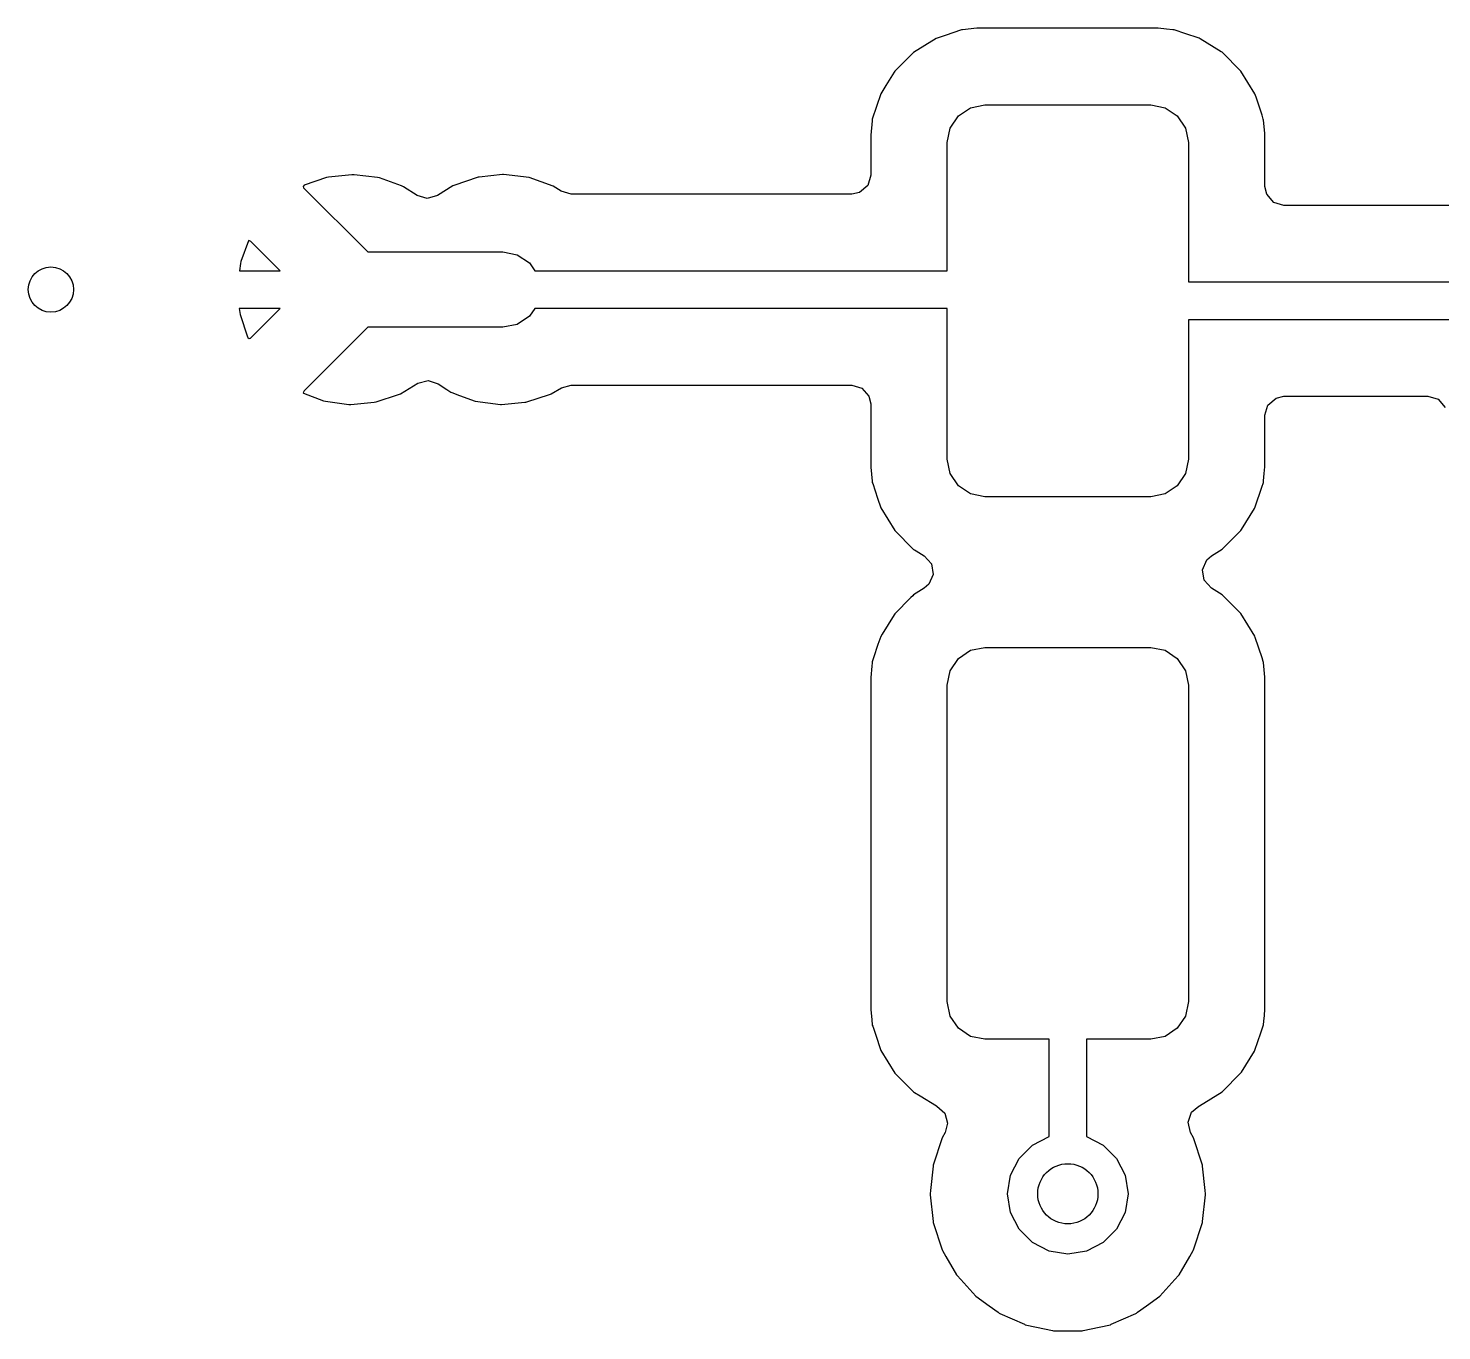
# Model space of a CAD drawing. Extents: x 1.82 to 8.48, y -4.98 to -0.82.
# Drawn here: x 3.9016 to 4.2709, y -2.6539 to -2.3136 of the extents above; entities that cross this region are included whole.
import ezdxf

# ---------------------------------------------------------------- set-up
doc = ezdxf.new("R2010")
doc.units = 0
doc.header["$MEASUREMENT"] = 0
doc.layers.add('BLACK', color=7, linetype='CONTINUOUS')

msp = doc.modelspace()

# ---------------------------------------------------------------- linework, layer by layer
at = {"layer": 'BLACK', "linetype": 'CONTINUOUS'}
for p, q in [((4.14142, -2.31541), (4.13882, -2.31628)), ((4.14517, -2.31416), (4.14142, -2.31541)), ((4.14543, -2.31407), (4.14517, -2.31416)), ((4.14517, -2.31416), (4.14517, -2.31416)), ((4.1457, -2.31405), (4.14543, -2.31407)), ((4.14946, -2.31365), (4.1457, -2.31405)), ((4.1457, -2.31405), (4.1457, -2.31405)), ((4.14959, -2.31364), (4.14946, -2.31365)), ((4.14946, -2.31365), (4.14946, -2.31365)), ((4.19687, -2.31364), (4.14959, -2.31364)), ((4.19901, -2.31386), (4.19687, -2.31364)), ((4.20071, -2.31404), (4.19901, -2.31386)), ((4.20098, -2.31406), (4.20071, -2.31404)), ((4.20071, -2.31404), (4.20071, -2.31404)), ((4.20124, -2.31415), (4.20098, -2.31406)), ((4.20377, -2.31499), (4.20124, -2.31415)), ((4.20124, -2.31415), (4.20124, -2.31415)), ((4.20759, -2.31626), (4.20377, -2.31499)), ((4.13882, -2.31628), (4.1329, -2.31994)), ((4.20783, -2.31641), (4.20759, -2.31626)), ((4.21327, -2.31976), (4.20783, -2.31641)), ((4.20783, -2.31641), (4.20783, -2.31641)), ((4.1329, -2.31994), (4.12798, -2.32487)), ((4.21352, -2.31991), (4.21327, -2.31976)), ((4.21844, -2.32483), (4.21352, -2.31991)), ((4.12783, -2.32512), (4.12566, -2.32863)), ((4.12798, -2.32487), (4.12783, -2.32512)), ((4.12783, -2.32512), (4.12783, -2.32512)), ((4.22211, -2.33075), (4.21844, -2.32483)), ((4.12566, -2.32863), (4.12433, -2.3308)), ((4.12433, -2.3308), (4.12213, -2.33741)), ((4.14781, -2.33441), (4.15157, -2.33366)), ((4.15157, -2.33366), (4.19488, -2.33366)), ((4.19488, -2.33366), (4.19865, -2.33441)), ((4.22241, -2.33165), (4.22211, -2.33075)), ((4.22397, -2.33633), (4.22241, -2.33165)), ((4.12209, -2.33779), (4.12171, -2.34152)), ((4.12211, -2.33768), (4.12209, -2.33779)), ((4.12213, -2.33741), (4.12211, -2.33768)), ((4.12211, -2.33768), (4.12211, -2.33768)), ((4.14248, -2.33974), (4.14462, -2.33654)), ((4.14462, -2.33654), (4.14781, -2.33441)), ((4.19865, -2.33441), (4.20184, -2.33654)), ((4.20184, -2.33654), (4.20398, -2.33974)), ((4.22431, -2.33736), (4.22397, -2.33633)), ((4.22434, -2.33763), (4.22431, -2.33736)), ((4.2247, -2.34105), (4.22434, -2.33763)), ((4.22434, -2.33763), (4.22434, -2.33763)), ((4.12171, -2.34152), (4.12171, -2.35199)), ((4.14173, -2.3435), (4.14248, -2.33974)), ((4.20398, -2.33974), (4.20472, -2.3435)), ((4.22474, -2.34152), (4.2247, -2.34105)), ((4.22474, -2.35494), (4.22474, -2.34152)), ((4.14173, -2.37697), (4.14173, -2.3435)), ((4.20472, -2.3435), (4.20472, -2.37992)), ((3.97951, -2.35265), (3.9737, -2.35463)), ((3.98005, -2.35253), (3.97951, -2.35265)), ((3.98615, -2.35189), (3.98005, -2.35253)), ((3.98671, -2.35189), (3.98615, -2.35189)), ((3.9928, -2.35262), (3.98671, -2.35189)), ((3.99334, -2.35274), (3.9928, -2.35262)), ((3.99912, -2.3548), (3.99334, -2.35274)), ((4.01887, -2.35263), (4.01306, -2.35461)), ((4.01914, -2.35254), (4.01887, -2.35263)), ((4.01941, -2.35251), (4.01914, -2.35254)), ((4.02552, -2.35187), (4.01941, -2.35251)), ((4.01941, -2.35251), (4.01941, -2.35251)), ((4.0258, -2.35184), (4.02552, -2.35187)), ((4.02552, -2.35187), (4.02552, -2.35187)), ((4.03245, -2.35263), (4.0258, -2.35184)), ((4.03876, -2.35488), (4.03245, -2.35263)), ((4.12171, -2.35199), (4.12093, -2.35467)), ((3.97363, -2.35466), (3.97338, -2.35493)), ((3.97338, -2.35493), (3.97353, -2.35528)), ((3.97353, -2.35528), (3.9903, -2.37205)), ((3.9737, -2.35463), (3.97363, -2.35466)), ((3.99962, -2.35505), (3.99912, -2.3548)), ((4.00321, -2.35732), (3.99962, -2.35505)), ((4.01256, -2.35484), (4.00847, -2.35736)), ((4.0128, -2.3547), (4.01256, -2.35484)), ((4.01256, -2.35484), (4.01256, -2.35484)), ((4.01306, -2.35461), (4.0128, -2.3547)), ((4.01306, -2.35461), (4.01306, -2.35461)), ((4.04081, -2.35618), (4.03876, -2.35488)), ((4.04347, -2.35695), (4.04081, -2.35618)), ((4.11881, -2.3565), (4.11675, -2.35695)), ((4.12093, -2.35467), (4.11881, -2.3565)), ((4.22519, -2.357), (4.22474, -2.35494)), ((4.00577, -2.3581), (4.00321, -2.35732)), ((4.00847, -2.35736), (4.00577, -2.3581)), ((4.11675, -2.35695), (4.04347, -2.35695)), ((4.22702, -2.35911), (4.22519, -2.357)), ((4.2297, -2.3599), (4.22702, -2.35911)), ((4.28402, -2.3599), (4.2297, -2.3599)), ((3.9591, -2.36916), (3.95713, -2.37457)), ((3.95924, -2.36905), (3.9591, -2.36916)), ((3.95973, -2.36931), (3.95924, -2.36905)), ((3.96738, -2.37697), (3.95973, -2.36931)), ((3.95713, -2.37457), (3.957, -2.3751)), ((3.9903, -2.37205), (4.02559, -2.37205)), ((4.02559, -2.37205), (4.02936, -2.3728)), ((4.02936, -2.3728), (4.03255, -2.37493)), ((4.03255, -2.37493), (4.03391, -2.37697)), ((3.957, -2.3751), (3.95676, -2.37697)), ((3.95676, -2.37697), (3.96738, -2.37697)), ((4.03391, -2.37697), (4.14173, -2.37697)), ((4.20472, -2.37992), (4.28543, -2.37992)), ((3.95672, -2.38681), (3.95682, -2.38786)), ((3.96738, -2.38681), (3.95672, -2.38681)), ((3.95682, -2.38786), (3.95693, -2.3884)), ((3.95693, -2.3884), (3.95887, -2.39422)), ((3.95962, -2.39457), (3.96738, -2.38681)), ((4.03255, -2.38885), (4.02936, -2.39098)), ((4.03391, -2.38681), (4.03255, -2.38885)), ((4.14173, -2.38681), (4.03391, -2.38681)), ((4.14173, -2.42618), (4.14173, -2.38681)), ((4.28339, -2.38976), (4.20472, -2.38976)), ((4.20472, -2.38976), (4.20472, -2.42618)), ((3.9903, -2.39173), (3.97366, -2.40837)), ((4.02559, -2.39173), (3.9903, -2.39173)), ((4.02936, -2.39098), (4.02559, -2.39173)), ((3.95887, -2.39422), (3.95897, -2.39443)), ((3.95897, -2.39443), (3.95928, -2.39472)), ((3.95928, -2.39472), (3.95962, -2.39457)), ((3.99886, -2.4091), (4.0034, -2.40639)), ((4.0034, -2.40639), (4.00611, -2.40569)), ((4.00611, -2.40569), (4.00866, -2.4065)), ((4.00866, -2.4065), (4.01098, -2.40802)), ((4.01098, -2.40802), (4.01204, -2.40871)), ((4.03824, -2.40911), (4.0409, -2.40753)), ((4.0409, -2.40753), (4.04344, -2.40683)), ((4.04344, -2.40683), (4.11675, -2.40683)), ((4.11675, -2.40683), (4.11943, -2.40762)), ((4.11943, -2.40762), (4.12126, -2.40973)), ((3.97366, -2.40837), (3.9734, -2.40886)), ((3.9734, -2.40886), (3.9735, -2.409)), ((3.9735, -2.409), (3.9787, -2.41093)), ((3.9787, -2.41093), (3.97923, -2.41107)), ((3.97923, -2.41107), (3.98532, -2.41188)), ((3.98532, -2.41188), (3.98587, -2.41189)), ((3.98587, -2.41189), (3.99198, -2.41133)), ((3.99198, -2.41133), (3.99252, -2.41122)), ((3.99252, -2.41122), (3.99836, -2.40932)), ((3.99836, -2.40932), (3.99886, -2.4091)), ((4.01204, -2.40871), (4.0123, -2.40881)), ((4.0123, -2.40881), (4.0123, -2.40881)), ((4.0123, -2.40881), (4.01425, -2.40953)), ((4.01425, -2.40953), (4.01832, -2.41105)), ((4.01832, -2.41105), (4.02496, -2.41193)), ((4.02496, -2.41193), (4.02524, -2.41191)), ((4.02524, -2.41191), (4.03136, -2.41135)), ((4.02524, -2.41191), (4.02524, -2.41191)), ((4.03136, -2.41135), (4.03163, -2.41133)), ((4.03163, -2.41133), (4.0319, -2.41124)), ((4.0319, -2.41124), (4.03774, -2.40934)), ((4.0319, -2.41124), (4.0319, -2.41124)), ((4.03774, -2.40934), (4.038, -2.40926)), ((4.03774, -2.40934), (4.03774, -2.40934)), ((4.038, -2.40926), (4.03824, -2.40911)), ((4.03824, -2.40911), (4.03824, -2.40911)), ((4.12126, -2.40973), (4.12171, -2.41179)), ((4.12171, -2.41179), (4.12171, -2.42817)), ((4.22553, -2.41206), (4.22764, -2.41023)), ((4.22764, -2.41023), (4.2297, -2.40978)), ((4.2297, -2.40978), (4.26734, -2.40978)), ((4.26734, -2.40978), (4.27002, -2.41057)), ((4.27002, -2.41057), (4.27185, -2.41268)), ((4.22474, -2.41474), (4.22553, -2.41206)), ((4.22474, -2.42817), (4.22474, -2.41474)), ((4.14248, -2.42995), (4.14173, -2.42618)), ((4.20472, -2.42618), (4.20398, -2.42995)), ((4.12171, -2.42817), (4.12173, -2.42829)), ((4.12173, -2.42829), (4.12173, -2.42829)), ((4.12173, -2.42829), (4.12211, -2.43197)), ((4.14462, -2.43314), (4.14248, -2.42995)), ((4.20398, -2.42995), (4.20184, -2.43314)), ((4.22436, -2.43187), (4.22456, -2.42997)), ((4.22456, -2.42997), (4.22474, -2.42817)), ((4.12211, -2.43197), (4.12214, -2.43233)), ((4.12214, -2.43233), (4.12223, -2.43259)), ((4.12223, -2.43259), (4.12223, -2.43259)), ((4.12223, -2.43259), (4.12349, -2.43636)), ((4.14781, -2.43527), (4.14462, -2.43314)), ((4.20184, -2.43314), (4.19865, -2.43527)), ((4.22213, -2.43889), (4.224, -2.43324)), ((4.224, -2.43324), (4.22424, -2.43254)), ((4.22424, -2.43253), (4.22432, -2.43228)), ((4.22424, -2.43254), (4.22424, -2.43253)), ((4.22432, -2.43228), (4.22436, -2.43187)), ((4.12349, -2.43636), (4.12435, -2.43893)), ((4.15157, -2.43602), (4.14781, -2.43527)), ((4.19488, -2.43602), (4.15157, -2.43602)), ((4.19865, -2.43527), (4.19488, -2.43602)), ((4.12435, -2.43893), (4.12801, -2.44486)), ((4.21863, -2.44457), (4.22198, -2.43913)), ((4.22198, -2.43913), (4.22213, -2.43889)), ((4.22198, -2.43913), (4.22198, -2.43913)), ((4.12801, -2.44486), (4.13294, -2.44978)), ((4.21356, -2.44974), (4.21848, -2.44482)), ((4.21848, -2.44482), (4.21863, -2.44457)), ((4.13294, -2.44978), (4.13319, -2.44993)), ((4.13319, -2.44993), (4.13319, -2.44993)), ((4.13319, -2.44993), (4.13358, -2.45017)), ((4.13358, -2.45017), (4.13572, -2.45149)), ((4.13572, -2.45149), (4.13759, -2.45356)), ((4.20842, -2.45509), (4.20953, -2.45253)), ((4.20953, -2.45253), (4.21073, -2.45149)), ((4.21073, -2.45149), (4.21356, -2.44974)), ((4.13759, -2.45356), (4.13803, -2.45632)), ((4.20887, -2.45785), (4.20842, -2.45509)), ((4.13572, -2.45993), (4.1329, -2.46167)), ((4.13692, -2.45889), (4.13572, -2.45993)), ((4.13803, -2.45632), (4.13692, -2.45889)), ((4.21074, -2.45993), (4.20887, -2.45785)), ((4.21352, -2.46164), (4.21074, -2.45993)), ((4.13221, -2.46237), (4.12798, -2.4666)), ((4.1327, -2.46188), (4.13221, -2.46237)), ((4.1329, -2.46167), (4.1327, -2.46188)), ((4.21844, -2.46656), (4.21352, -2.46164)), ((4.12783, -2.46685), (4.12472, -2.47189)), ((4.12798, -2.4666), (4.12783, -2.46685)), ((4.12783, -2.46685), (4.12783, -2.46685)), ((4.22211, -2.47248), (4.21844, -2.46656)), ((4.12362, -2.47466), (4.12249, -2.47808)), ((4.12433, -2.47253), (4.12362, -2.47466)), ((4.12472, -2.47189), (4.12433, -2.47253)), ((4.2222, -2.47276), (4.22211, -2.47248)), ((4.22398, -2.47808), (4.2222, -2.47276)), ((4.12249, -2.47808), (4.12213, -2.47914)), ((4.14248, -2.48147), (4.14462, -2.47828)), ((4.14462, -2.47828), (4.14781, -2.47614)), ((4.14781, -2.47614), (4.15157, -2.47539)), ((4.15157, -2.47539), (4.19488, -2.47539)), ((4.19488, -2.47539), (4.19865, -2.47614)), ((4.19865, -2.47614), (4.20184, -2.47828)), ((4.20184, -2.47828), (4.20398, -2.48147)), ((4.22431, -2.47909), (4.22398, -2.47808)), ((4.12202, -2.48027), (4.12171, -2.48325)), ((4.12211, -2.47941), (4.12202, -2.48027)), ((4.12213, -2.47914), (4.12211, -2.47941)), ((4.12211, -2.47941), (4.12211, -2.47941)), ((4.14173, -2.48524), (4.14248, -2.48147)), ((4.20398, -2.48147), (4.20472, -2.48524)), ((4.22434, -2.47936), (4.22431, -2.47909)), ((4.22473, -2.48312), (4.22434, -2.47936)), ((4.22434, -2.47936), (4.22434, -2.47936)), ((4.12171, -2.48325), (4.12171, -2.5699)), ((4.14173, -2.56791), (4.14173, -2.48524)), ((4.20472, -2.48524), (4.20472, -2.56791)), ((4.22474, -2.48325), (4.22473, -2.48312)), ((4.22474, -2.5699), (4.22474, -2.48325)), ((4.12171, -2.5699), (4.12173, -2.57003)), ((4.12173, -2.57003), (4.12173, -2.57003)), ((4.12173, -2.57003), (4.12199, -2.57255)), ((4.14248, -2.57168), (4.14173, -2.56791)), ((4.20472, -2.56791), (4.20398, -2.57168)), ((4.22458, -2.57152), (4.22474, -2.5699)), ((4.12199, -2.57255), (4.12214, -2.57406)), ((4.12214, -2.57406), (4.12223, -2.57432)), ((4.12223, -2.57432), (4.12223, -2.57432)), ((4.12223, -2.57432), (4.12293, -2.57642)), ((4.14462, -2.57487), (4.14248, -2.57168)), ((4.20398, -2.57168), (4.20184, -2.57487)), ((4.22365, -2.57605), (4.22424, -2.57427)), ((4.22424, -2.57427), (4.22432, -2.57401)), ((4.22424, -2.57427), (4.22424, -2.57427)), ((4.22432, -2.57401), (4.22443, -2.57301)), ((4.22443, -2.57301), (4.22458, -2.57152)), ((4.12293, -2.57642), (4.12435, -2.58067)), ((4.14781, -2.57701), (4.14462, -2.57487)), ((4.15157, -2.57776), (4.14781, -2.57701)), ((4.16831, -2.57776), (4.15157, -2.57776)), ((4.16831, -2.60316), (4.16831, -2.57776)), ((4.19488, -2.57776), (4.17815, -2.57776)), ((4.17815, -2.57776), (4.17815, -2.60316)), ((4.19865, -2.57701), (4.19488, -2.57776)), ((4.20184, -2.57487), (4.19865, -2.57701)), ((4.22213, -2.58062), (4.22365, -2.57605)), ((4.12435, -2.58067), (4.12801, -2.58659)), ((4.21863, -2.5863), (4.22198, -2.58086)), ((4.22198, -2.58086), (4.22213, -2.58062)), ((4.22198, -2.58086), (4.22198, -2.58086)), ((4.12801, -2.58659), (4.12822, -2.58679)), ((4.12822, -2.58679), (4.12855, -2.58713)), ((4.12855, -2.58713), (4.13294, -2.59151)), ((4.21356, -2.59148), (4.21848, -2.58655)), ((4.21848, -2.58655), (4.21863, -2.5863)), ((4.13294, -2.59151), (4.13319, -2.59166)), ((4.13319, -2.59166), (4.13319, -2.59166)), ((4.13319, -2.59166), (4.13464, -2.59255)), ((4.13464, -2.59255), (4.13887, -2.59516)), ((4.20764, -2.59514), (4.21356, -2.59148)), ((4.13887, -2.59516), (4.139, -2.5952)), ((4.139, -2.5952), (4.14105, -2.59701)), ((4.20556, -2.59678), (4.20746, -2.5952)), ((4.20746, -2.5952), (4.20764, -2.59514)), ((4.14105, -2.59701), (4.14181, -2.5997)), ((4.14181, -2.5997), (4.14115, -2.60214)), ((4.20465, -2.59942), (4.20556, -2.59678)), ((4.20531, -2.60214), (4.20465, -2.59942)), ((4.14037, -2.60348), (4.13805, -2.61063)), ((4.14115, -2.60214), (4.14037, -2.60348)), ((4.16397, -2.60537), (4.16831, -2.60316)), ((4.17815, -2.60316), (4.18248, -2.60537)), ((4.20608, -2.60348), (4.20531, -2.60214)), ((4.20841, -2.61063), (4.20608, -2.60348)), ((4.16049, -2.60885), (4.16397, -2.60537)), ((4.18248, -2.60537), (4.18597, -2.60885)), ((4.13802, -2.61089), (4.13735, -2.61728)), ((4.13805, -2.61063), (4.13802, -2.61089)), ((4.13802, -2.61089), (4.13802, -2.61089)), ((4.15825, -2.61324), (4.16049, -2.60885)), ((4.18597, -2.60885), (4.18821, -2.61324)), ((4.20843, -2.61089), (4.20841, -2.61063)), ((4.20911, -2.61728), (4.20843, -2.61089)), ((4.20843, -2.61089), (4.20843, -2.61089)), ((4.15748, -2.61811), (4.15825, -2.61324)), ((4.18821, -2.61324), (4.18898, -2.61811)), ((4.13735, -2.61728), (4.13726, -2.61811)), ((4.13726, -2.61811), (4.13729, -2.61837)), ((4.13729, -2.61837), (4.13802, -2.62531)), ((4.15825, -2.62298), (4.15748, -2.61811)), ((4.18898, -2.61811), (4.18821, -2.62298)), ((4.20844, -2.62531), (4.20917, -2.61837)), ((4.20919, -2.61811), (4.20911, -2.61728)), ((4.20917, -2.61837), (4.20919, -2.61811)), ((4.13802, -2.62531), (4.13805, -2.62559)), ((4.13805, -2.62559), (4.14037, -2.63274)), ((4.16049, -2.62737), (4.15825, -2.62298)), ((4.18821, -2.62298), (4.18597, -2.62737)), ((4.20608, -2.63274), (4.20841, -2.62559)), ((4.20841, -2.62559), (4.20844, -2.62531)), ((4.16397, -2.63085), (4.16049, -2.62737)), ((4.18597, -2.62737), (4.18248, -2.63085)), ((4.14037, -2.63274), (4.1405, -2.63296)), ((4.1405, -2.63296), (4.1405, -2.63296)), ((4.1405, -2.63296), (4.14138, -2.63448)), ((4.16836, -2.63309), (4.16397, -2.63085)), ((4.17323, -2.63386), (4.16836, -2.63309)), ((4.17809, -2.63309), (4.17323, -2.63386)), ((4.18248, -2.63085), (4.17809, -2.63309)), ((4.20508, -2.63448), (4.20595, -2.63296)), ((4.20595, -2.63296), (4.20608, -2.63274)), ((4.20595, -2.63296), (4.20595, -2.63296)), ((4.14138, -2.63448), (4.14413, -2.63925)), ((4.20232, -2.63925), (4.20508, -2.63448)), ((4.14413, -2.63925), (4.14431, -2.63944)), ((4.14431, -2.63944), (4.14431, -2.63944)), ((4.14431, -2.63944), (4.14523, -2.64046)), ((4.14523, -2.64046), (4.14916, -2.64484)), ((4.19729, -2.64484), (4.20123, -2.64046)), ((4.20123, -2.64046), (4.20215, -2.63944)), ((4.20215, -2.63944), (4.20232, -2.63925)), ((4.20215, -2.63944), (4.20215, -2.63944)), ((4.14916, -2.64484), (4.15269, -2.6474)), ((4.15269, -2.6474), (4.15499, -2.64907)), ((4.19147, -2.64907), (4.19376, -2.6474)), ((4.19376, -2.6474), (4.19729, -2.64484)), ((4.15499, -2.64907), (4.15525, -2.64926)), ((4.15525, -2.64926), (4.15548, -2.64936)), ((4.15548, -2.64936), (4.15548, -2.64936)), ((4.15548, -2.64936), (4.16188, -2.65221)), ((4.18458, -2.65221), (4.19097, -2.64936)), ((4.19097, -2.64936), (4.19121, -2.64926)), ((4.19097, -2.64936), (4.19097, -2.64936)), ((4.19121, -2.64926), (4.19147, -2.64907)), ((4.16188, -2.65221), (4.16211, -2.65231)), ((4.16211, -2.65231), (4.16507, -2.65294)), ((4.16507, -2.65294), (4.16921, -2.65382)), ((4.16921, -2.65382), (4.16922, -2.65382)), ((4.16922, -2.65382), (4.16947, -2.65388)), ((4.16947, -2.65388), (4.17699, -2.65388)), ((4.17699, -2.65388), (4.17724, -2.65382)), ((4.17724, -2.65382), (4.18139, -2.65294)), ((4.17724, -2.65382), (4.17724, -2.65382)), ((4.18139, -2.65294), (4.18434, -2.65231)), ((4.18434, -2.65231), (4.18458, -2.65221))]:
    msp.add_line(p, q, dxfattribs=at)
at = {"layer": 'BLACK'}
for centre, radius in [((3.90748, -2.38189), 0.00591), ((4.17323, -2.61811), 0.00787)]:
    msp.add_circle(centre, radius, dxfattribs=at)

doc.saveas('drawing.dxf')
